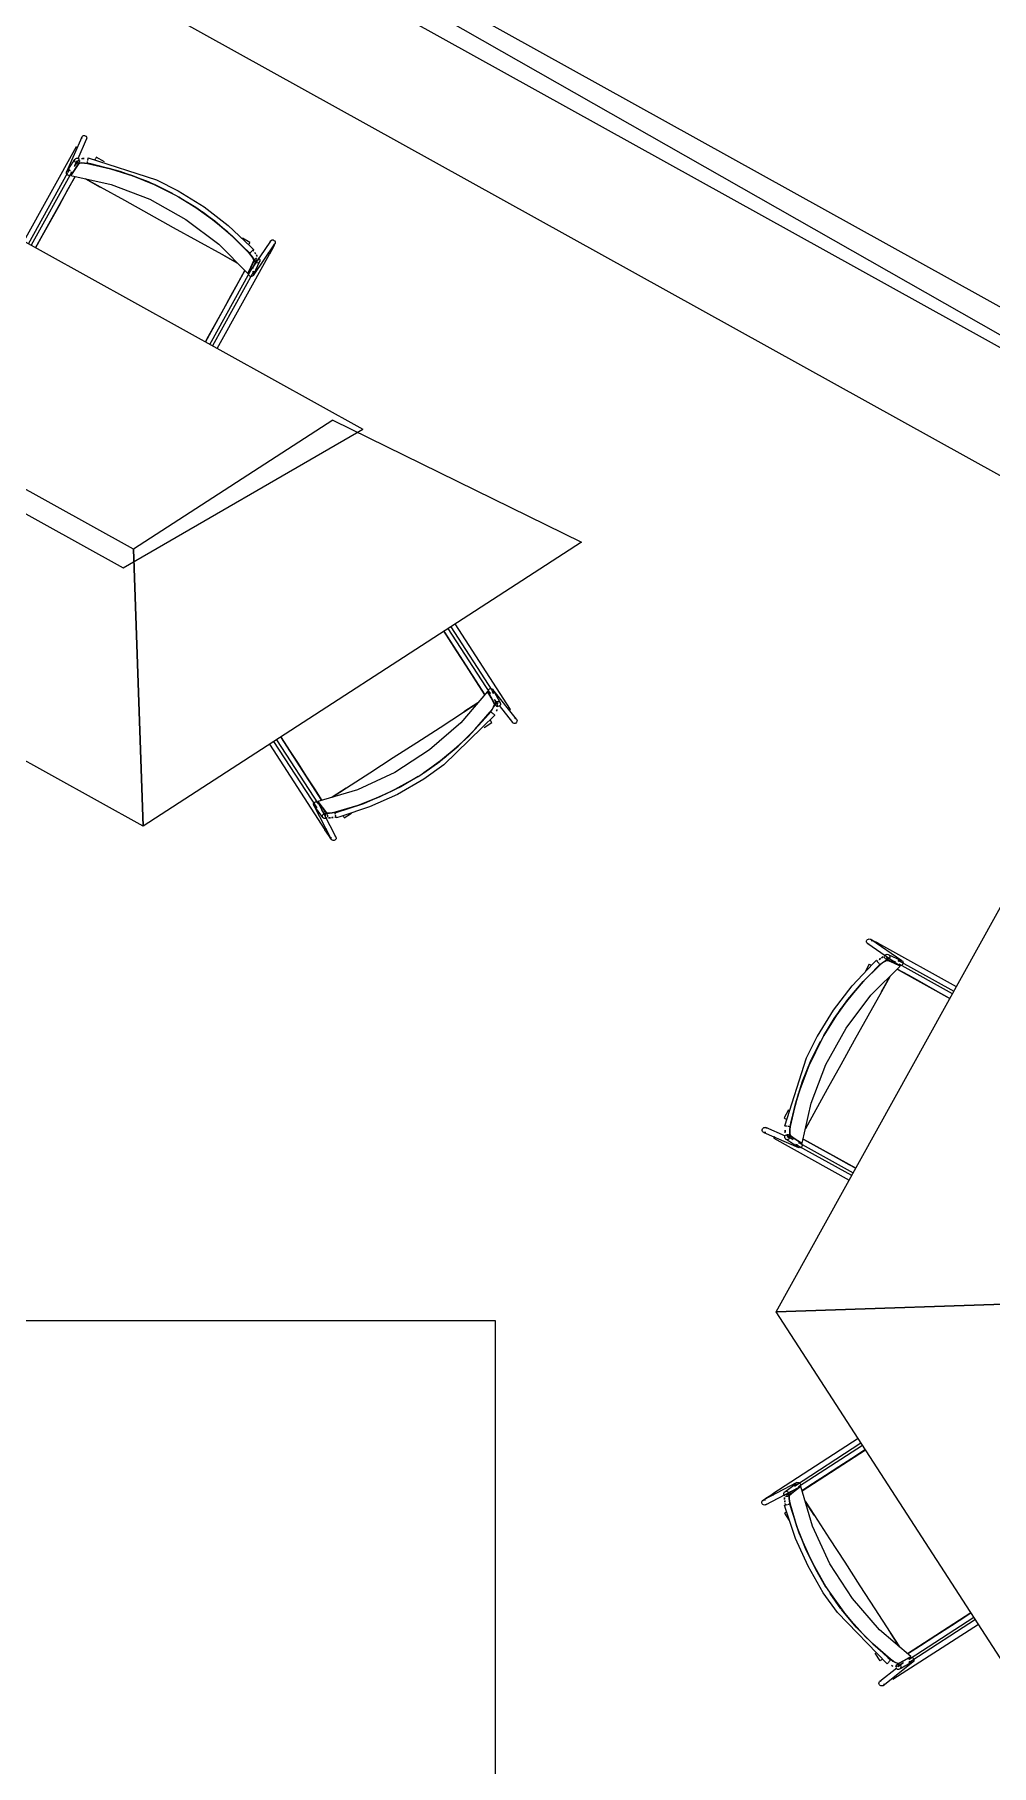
# Model space of a CAD drawing. Header units: metres. Extents: x 2.5 to 42.6, y 0.9 to 31.9.
# Drawn here: x 35.518 to 36.311, y 22.882 to 24.316 of the extents above; entities that cross this region are included whole.
import ezdxf

# ---------------------------------------------------------------- set-up
doc = ezdxf.new("R2010")
doc.units = ezdxf.units.M
for name, color, linetype in [('ARREDI', 9, 'Continuous'), ('PARETI_STRUTTURE', 7, 'Continuous'), ('WAYFINDING_RIQUADRI', 7, 'Continuous')]:
    doc.layers.add(name, color=color, linetype=linetype)

msp = doc.modelspace()

# ---------------------------------------------------------------- linework, layer by layer
at = {"layer": 'ARREDI'}
for points in [[(35.5571, 24.2293), (35.5569, 24.2301), (35.557, 24.2308), (35.5571, 24.231), (35.5571, 24.231), (35.5573, 24.2315), (35.5579, 24.232), (35.5586, 24.2323), (35.5593, 24.2323), (35.56, 24.2321), (35.5606, 24.2316), (35.5611, 24.231)], [(35.561, 24.231), (35.5612, 24.2303), (35.5611, 24.2295), (35.561, 24.2293), (35.561, 24.2293), (35.5608, 24.2289), (35.5603, 24.2284)], [(35.551, 24.2067), (35.5518, 24.2079), (35.5552, 24.2128)], [(35.5513, 24.2107), (35.5511, 24.2114), (35.5512, 24.2122), (35.5514, 24.2127), (35.5515, 24.2128), (35.552, 24.2133), (35.552, 24.2133), (35.5527, 24.2136), (35.5534, 24.2136), (35.5542, 24.2134), (35.5548, 24.2129)], [(35.5553, 24.2116), (35.5553, 24.2108), (35.555, 24.2103), (35.5549, 24.2102), (35.5544, 24.2097), (35.5544, 24.2097), (35.5537, 24.2094), (35.553, 24.2094), (35.5523, 24.2096), (35.5517, 24.2101), (35.5513, 24.2107)], [(35.5523, 24.2228), (35.5523, 24.2228)], [(35.5531, 24.2224), (35.5526, 24.2226), (35.5524, 24.2227)], [(35.5537, 24.222), (35.5531, 24.2224)], [(35.5568, 24.2132), (35.5576, 24.2133), (35.5589, 24.2132)], [(35.5589, 24.2133), (35.5576, 24.2133)], [(35.5621, 24.2115), (35.5622, 24.2122), (35.5623, 24.2129), (35.5624, 24.2134), (35.5624, 24.2136), (35.5624, 24.2137), (35.5624, 24.2137), (35.5624, 24.2134)], [(35.5691, 24.2142), (35.5689, 24.214), (35.5687, 24.2135), (35.5684, 24.213), (35.568, 24.2123)], [(35.4192, 23.9693), (35.4113, 24.1988), (35.7901, 23.9888)], [(35.5515, 24.1984), (35.5453, 24.1872), (35.5379, 24.1738), (35.5305, 24.1605), (35.5231, 24.1471), (35.5187, 24.1393)], [(35.5445, 24.2005), (35.5443, 24.2012), (35.5444, 24.202), (35.5445, 24.2022), (35.5445, 24.2022), (35.5447, 24.2026), (35.5453, 24.2031), (35.546, 24.2034), (35.5467, 24.2035), (35.5474, 24.2032)], [(35.5482, 24.2), (35.5477, 24.1995), (35.547, 24.1992), (35.5462, 24.1992), (35.5455, 24.1994), (35.5449, 24.1999), (35.5445, 24.2005)], [(35.5546, 24.209), (35.5513, 24.2041), (35.548, 24.1992), (35.5814, 24.1916), (35.6135, 24.1794), (35.6434, 24.1628), (35.6707, 24.1421), (35.6948, 24.1178), (35.6972, 24.1232), (35.6996, 24.1286), (35.6995, 24.1295), (35.6988, 24.131), (35.6974, 24.1328), (35.6959, 24.1347)], [(35.548, 24.1992), (35.5484, 24.2021), (35.548, 24.1992)], [(35.5618, 24.209), (35.5594, 24.2094), (35.5571, 24.2095), (35.5554, 24.2093), (35.5546, 24.209)], [(35.5546, 24.209), (35.5554, 24.2093), (35.557, 24.2095), (35.5593, 24.2094), (35.5618, 24.209)], [(35.5617, 24.2094), (35.5617, 24.2096), (35.5618, 24.2101), (35.5619, 24.2107)], [(35.5618, 24.209), (35.5808, 24.2047), (35.5994, 24.1989), (35.6172, 24.1917)], [(35.6173, 24.1917), (35.5995, 24.1989), (35.5809, 24.2047), (35.562, 24.209)], [(35.5601, 24.1964), (35.5723, 24.1896)], [(35.6861, 24.1266), (35.6735, 24.1336), (35.6534, 24.1447), (35.6332, 24.1559), (35.613, 24.1671), (35.5928, 24.1783), (35.5727, 24.1895), (35.5602, 24.1964)], [(35.6324, 24.1841), (35.6178, 24.1914)], [(35.6178, 24.1914), (35.6324, 24.1841)], [(35.6373, 24.1814), (35.6516, 24.1727), (35.6674, 24.1612), (35.6822, 24.1486), (35.6959, 24.1347)], [(35.6958, 24.1348), (35.6821, 24.1486), (35.6673, 24.1613), (35.6515, 24.1727), (35.6373, 24.1813)], [(35.6954, 24.1417), (35.6957, 24.1424), (35.6961, 24.1429), (35.6963, 24.1434), (35.6964, 24.1436)], [(35.7131, 24.1436), (35.7133, 24.1444), (35.7135, 24.1448), (35.7135, 24.1448), (35.7136, 24.145), (35.7142, 24.1455), (35.7149, 24.1457)], [(35.7149, 24.1457), (35.7157, 24.1457), (35.7164, 24.1454), (35.717, 24.1449), (35.7173, 24.1443), (35.7174, 24.1435), (35.7173, 24.1428), (35.7171, 24.1424), (35.7171, 24.1424), (35.7169, 24.1422), (35.7163, 24.1417), (35.7156, 24.1415)], [(35.6739, 24.1334), (35.6861, 24.1266)], [(35.6959, 24.1347), (35.6975, 24.1328), (35.6988, 24.1309), (35.6996, 24.1294), (35.6997, 24.1286)], [(35.6973, 24.1357), (35.6968, 24.1353), (35.6965, 24.135), (35.6963, 24.1348)], [(35.6995, 24.1377), (35.6993, 24.1375), (35.6989, 24.1372), (35.6984, 24.1367), (35.6978, 24.1362), (35.6973, 24.1357)], [(35.6989, 24.1372), (35.6996, 24.1363)], [(35.6995, 24.1377), (35.6995, 24.1377)], [(35.702, 24.1296), (35.7002, 24.1257), (35.6995, 24.1242)], [(35.7004, 24.1353), (35.7012, 24.1342)], [(35.7029, 24.1266), (35.7022, 24.1267), (35.7014, 24.1269), (35.7009, 24.1274), (35.7005, 24.128), (35.7004, 24.1288), (35.7004, 24.1288), (35.7005, 24.1295), (35.7006, 24.1296), (35.7009, 24.1301), (35.7015, 24.1306), (35.7022, 24.1308)], [(35.7012, 24.1342), (35.7005, 24.1352)], [(35.7017, 24.1334), (35.7025, 24.1319)], [(35.7025, 24.1319), (35.7018, 24.1334)], [(35.7029, 24.1308), (35.7037, 24.1305), (35.7042, 24.13), (35.7046, 24.1294), (35.7047, 24.1287), (35.7047, 24.1286), (35.7046, 24.128), (35.7045, 24.1278), (35.7042, 24.1273), (35.7036, 24.1269), (35.7029, 24.1266)], [(35.7118, 24.1344), (35.7112, 24.1347)], [(35.7126, 24.134), (35.7126, 24.1339), (35.7125, 24.134), (35.7123, 24.1341), (35.7118, 24.1344)], [(35.6596, 24.0612), (35.6622, 24.0659), (35.6685, 24.0773), (35.6748, 24.0886), (35.681, 24.0999), (35.6873, 24.1112), (35.6923, 24.1203)], [(35.6966, 24.1193), (35.6948, 24.1178)], [(35.6978, 24.1155), (35.6971, 24.1155), (35.6964, 24.1158), (35.6958, 24.1163), (35.6954, 24.1169), (35.6953, 24.1177), (35.6955, 24.1184)], [(35.6986, 24.1195), (35.6992, 24.119), (35.6995, 24.1183), (35.6996, 24.1176), (35.6995, 24.1168), (35.6993, 24.1164), (35.6993, 24.1164), (35.6991, 24.1162), (35.6985, 24.1157), (35.6978, 24.1155)], [(35.6989, 24.1227), (35.6985, 24.1218)], [(35.7652, 23.9964), (35.6, 23.8894)], [(35.7652, 23.9964), (35.9714, 23.8954), (35.6079, 23.6599)], [(35.6079, 23.6599), (35.6, 23.8894), (35.4278, 23.9848)], [(35.5914, 23.8739), (35.7901, 23.9888)], [(35.4192, 23.9693), (35.5914, 23.8739)], [(35.6, 23.8894), (35.6079, 23.6599), (35.229, 23.8699)], [(35.8912, 23.7689), (35.8843, 23.7796), (35.876, 23.7924), (35.8677, 23.8053), (35.8594, 23.8181), (35.8572, 23.8214)], [(35.8991, 23.7611), (35.8963, 23.7663), (35.8935, 23.7715), (35.8712, 23.7456), (35.8454, 23.7231), (35.8166, 23.7045), (35.7855, 23.6901), (35.7527, 23.6803), (35.7563, 23.6756), (35.7599, 23.671), (35.7608, 23.6707), (35.7625, 23.6706), (35.7647, 23.6709), (35.7671, 23.6714)], [(35.8936, 23.7715), (35.896, 23.7698), (35.8936, 23.7715)], [(35.894, 23.7717), (35.8941, 23.7724), (35.8944, 23.7731), (35.895, 23.7737), (35.8956, 23.774), (35.8964, 23.774)], [(35.8964, 23.774), (35.8971, 23.7738), (35.8977, 23.7734), (35.8979, 23.7732), (35.8979, 23.7732), (35.8982, 23.7728), (35.8983, 23.7721), (35.8983, 23.7714), (35.898, 23.7707), (35.8974, 23.7701)], [(35.7646, 23.6839), (35.7766, 23.6917), (35.7959, 23.7042), (35.8153, 23.7167), (35.8347, 23.7293), (35.8541, 23.7418), (35.8734, 23.7543), (35.8854, 23.7621)], [(35.8958, 23.7547), (35.883, 23.74), (35.8691, 23.7263), (35.8544, 23.714)], [(35.8544, 23.714), (35.8691, 23.7263), (35.883, 23.7399), (35.8957, 23.7546)], [(35.8854, 23.7621), (35.8737, 23.7546)], [(35.8958, 23.7547), (35.8972, 23.7567), (35.8984, 23.7587), (35.8991, 23.7602), (35.8991, 23.7611)], [(35.8991, 23.7611), (35.8991, 23.7603), (35.8984, 23.7587), (35.8973, 23.7568), (35.8958, 23.7547)], [(35.8962, 23.7546), (35.8964, 23.7545), (35.8967, 23.7542), (35.8972, 23.7538)], [(35.8972, 23.7538), (35.8978, 23.7534), (35.8984, 23.7529), (35.8989, 23.7525), (35.8993, 23.7522), (35.8996, 23.752), (35.8996, 23.752), (35.8996, 23.752), (35.8994, 23.7522)], [(35.8988, 23.7653), (35.8995, 23.7641), (35.9022, 23.7588)], [(35.9018, 23.7591), (35.9011, 23.7592), (35.9005, 23.7597), (35.9001, 23.7601), (35.9, 23.7603), (35.8999, 23.761), (35.8999, 23.7617), (35.9003, 23.7624), (35.9008, 23.7629), (35.9015, 23.7632), (35.9022, 23.7633)], [(35.9009, 23.7553), (35.9016, 23.7565)], [(35.9015, 23.7564), (35.9009, 23.7553)], [(35.9022, 23.7633), (35.9029, 23.7631), (35.9036, 23.7627), (35.9039, 23.7622), (35.904, 23.7621), (35.9042, 23.7614), (35.9042, 23.7614), (35.9041, 23.7606), (35.9038, 23.76), (35.9032, 23.7594)], [(35.9111, 23.7558), (35.9117, 23.7562)], [(35.9117, 23.7562), (35.9121, 23.7565), (35.9123, 23.7566), (35.9124, 23.7566), (35.9124, 23.7566)], [(35.8969, 23.7459), (35.8968, 23.7461), (35.8965, 23.7465), (35.8962, 23.7471), (35.8958, 23.7477)], [(35.9155, 23.7451), (35.9148, 23.7452), (35.9142, 23.7457), (35.914, 23.7459), (35.914, 23.7459), (35.9138, 23.7463), (35.9136, 23.747)], [(35.9159, 23.7494), (35.9167, 23.7492), (35.9173, 23.7487), (35.9174, 23.7486), (35.9174, 23.7485), (35.9177, 23.7481), (35.9179, 23.7474), (35.9178, 23.7467), (35.9175, 23.746), (35.917, 23.7454), (35.9163, 23.7451), (35.9155, 23.7451)], [(35.7223, 23.7335), (35.7293, 23.7226), (35.7364, 23.7118), (35.7434, 23.7009), (35.7504, 23.6901), (35.7561, 23.6813)], [(35.8539, 23.7136), (35.8405, 23.7042)], [(35.8406, 23.7042), (35.8539, 23.7136)], [(35.8358, 23.7011), (35.8215, 23.6926), (35.8039, 23.6841), (35.7858, 23.677), (35.7671, 23.6714), (35.7672, 23.6709)], [(35.7673, 23.6714), (35.7859, 23.677), (35.804, 23.6841), (35.8215, 23.6927), (35.8358, 23.7011)], [(35.7763, 23.6915), (35.7646, 23.6839)], [(35.7517, 23.6759), (35.7509, 23.6759), (35.7502, 23.6762), (35.7496, 23.6766), (35.7494, 23.677), (35.7493, 23.6773), (35.7491, 23.678), (35.7492, 23.6787)], [(35.7492, 23.6787), (35.7496, 23.6794), (35.7502, 23.6799), (35.7509, 23.6802), (35.7516, 23.6802), (35.7523, 23.6799), (35.7529, 23.6795)], [(35.7532, 23.6781), (35.7527, 23.6803)], [(35.7597, 23.6685), (35.7571, 23.6719), (35.7561, 23.6732)], [(35.7603, 23.667), (35.7598, 23.6665), (35.7591, 23.6662), (35.7583, 23.6662), (35.7576, 23.6664), (35.7576, 23.6665), (35.7571, 23.6669), (35.757, 23.667), (35.7567, 23.6675), (35.7566, 23.6683), (35.7567, 23.669)], [(35.7567, 23.669), (35.7571, 23.6697), (35.7576, 23.6702), (35.7583, 23.6704), (35.7591, 23.6704), (35.7598, 23.6702), (35.7598, 23.6702), (35.7603, 23.6698), (35.7604, 23.6696), (35.7607, 23.6691), (35.7608, 23.6684), (35.7607, 23.6677)], [(35.7671, 23.6714), (35.7646, 23.6709), (35.7624, 23.6706), (35.7607, 23.6706), (35.7599, 23.671)], [(35.7615, 23.6669), (35.7632, 23.6668)], [(35.7632, 23.6669), (35.7616, 23.6669)], [(35.7642, 23.667), (35.7654, 23.6671)], [(35.7655, 23.6671), (35.7644, 23.667)], [(35.7679, 23.6676), (35.7668, 23.6674)], [(35.7668, 23.6674), (35.7679, 23.6676)], [(35.7671, 23.6709), (35.767, 23.671)], [(35.7672, 23.6709), (35.7671, 23.6714)], [(35.7673, 23.6697), (35.7672, 23.6703), (35.7671, 23.6708)], [(35.7679, 23.6676), (35.7677, 23.6683), (35.7675, 23.669)], [(35.768, 23.6668), (35.768, 23.6668), (35.768, 23.6669), (35.768, 23.6671)], [(35.7735, 23.6685), (35.7739, 23.6679), (35.7743, 23.6674), (35.7746, 23.667), (35.7747, 23.6667)], [(35.7586, 23.6571), (35.7589, 23.6572), (35.7593, 23.6575)], [(35.7586, 23.657), (35.7586, 23.657)], [(35.7593, 23.6575), (35.7599, 23.6579)], [(35.7669, 23.652), (35.7675, 23.6515), (35.7677, 23.6511), (35.7677, 23.6511), (35.7678, 23.6509), (35.768, 23.6501), (35.7679, 23.6494)], [(35.7679, 23.6494), (35.7675, 23.6488), (35.7669, 23.6483), (35.7662, 23.648), (35.7655, 23.648), (35.7648, 23.6482), (35.7642, 23.6487), (35.7639, 23.6491), (35.7639, 23.6491), (35.7638, 23.6493), (35.7637, 23.6501), (35.7638, 23.6508)], [(36.3622, 23.2653), (36.1327, 23.2574), (36.3427, 23.6362)], [(36.2077, 23.564), (36.2077, 23.5648), (36.208, 23.5655), (36.2085, 23.566), (36.2092, 23.5664), (36.2099, 23.5665), (36.2106, 23.5664), (36.2111, 23.5661), (36.2111, 23.5661), (36.2113, 23.566), (36.2117, 23.5654), (36.212, 23.5647)], [(36.2098, 23.5622), (36.2091, 23.5623), (36.2086, 23.5626), (36.2086, 23.5626), (36.2084, 23.5627), (36.208, 23.5633), (36.2077, 23.564)], [(36.2191, 23.5609), (36.2188, 23.5603)], [(36.2195, 23.5616), (36.2195, 23.5617), (36.2195, 23.5616), (36.2193, 23.5614), (36.2191, 23.5609)], [(36.22, 23.5508), (36.2215, 23.5516)], [(36.2215, 23.5516), (36.2201, 23.5508)], [(36.2226, 23.552), (36.2229, 23.5527), (36.2234, 23.5533), (36.224, 23.5537), (36.2248, 23.5538), (36.2248, 23.5538), (36.2255, 23.5536), (36.2256, 23.5536), (36.2261, 23.5533), (36.2266, 23.5527), (36.2268, 23.552)], [(36.2268, 23.552), (36.2268, 23.5512), (36.2265, 23.5505), (36.226, 23.55), (36.2254, 23.5496), (36.2247, 23.5495), (36.2247, 23.5495), (36.224, 23.5496), (36.2238, 23.5497), (36.2233, 23.55), (36.2229, 23.5506), (36.2226, 23.5513)], [(36.1445, 23.4037), (36.1494, 23.4004), (36.1543, 23.3971), (36.1618, 23.4305), (36.174, 23.4625), (36.1906, 23.4925), (36.2113, 23.5198), (36.2356, 23.5439), (36.2303, 23.5463), (36.2249, 23.5487), (36.224, 23.5486), (36.2225, 23.5478), (36.2206, 23.5465), (36.2187, 23.5449)], [(36.1721, 23.4864), (36.1808, 23.5006), (36.1922, 23.5164), (36.2049, 23.5312), (36.2187, 23.545)], [(36.2186, 23.5448), (36.2048, 23.5312), (36.1922, 23.5164), (36.1807, 23.5006), (36.1721, 23.4864)], [(36.2117, 23.5445), (36.2111, 23.5448), (36.2105, 23.5451), (36.2101, 23.5454), (36.2098, 23.5455)], [(36.2158, 23.5486), (36.2157, 23.5486)], [(36.2158, 23.5485), (36.216, 23.5483), (36.2163, 23.548), (36.2167, 23.5475), (36.2172, 23.5469), (36.2177, 23.5464)], [(36.2163, 23.5479), (36.2171, 23.5487)], [(36.2177, 23.5464), (36.2182, 23.5459), (36.2185, 23.5455), (36.2186, 23.5454)], [(36.2181, 23.5495), (36.2193, 23.5503)], [(36.2192, 23.5503), (36.2182, 23.5496)], [(36.2187, 23.5449), (36.2207, 23.5466), (36.2225, 23.5479), (36.224, 23.5486), (36.2249, 23.5487)], [(36.2238, 23.551), (36.2278, 23.5493), (36.2293, 23.5486)], [(36.2307, 23.548), (36.2316, 23.5476)], [(36.2762, 23.5175), (36.2649, 23.5238), (36.2536, 23.5301), (36.2423, 23.5364), (36.2331, 23.5414)], [(36.234, 23.5477), (36.2345, 23.5482), (36.2351, 23.5486), (36.2359, 23.5487), (36.2366, 23.5486), (36.237, 23.5483), (36.2371, 23.5483), (36.2373, 23.5482), (36.2377, 23.5476), (36.2379, 23.5469)], [(36.2342, 23.5456), (36.2356, 23.5439)], [(36.2379, 23.5469), (36.2379, 23.5461), (36.2377, 23.5455), (36.2372, 23.5449), (36.2365, 23.5445), (36.2358, 23.5444), (36.235, 23.5445)], [(36.2268, 23.5351), (36.2199, 23.5226), (36.2087, 23.5025), (36.1975, 23.4823), (36.1863, 23.4621), (36.1751, 23.4419), (36.164, 23.4218), (36.157, 23.4092)], [(36.2201, 23.5229), (36.2268, 23.5352)], [(36.1694, 23.4815), (36.162, 23.4669)], [(36.162, 23.4669), (36.1694, 23.4815)], [(36.1618, 23.4663), (36.1546, 23.4486), (36.1488, 23.43), (36.1444, 23.411)], [(36.1444, 23.4109), (36.1487, 23.4299), (36.1545, 23.4485), (36.1618, 23.4663)], [(36.1328, 23.2574), (36.3622, 23.2653), (36.4576, 23.4375)], [(36.1241, 23.4062), (36.1234, 23.406), (36.1226, 23.4061), (36.1224, 23.4062), (36.1224, 23.4062), (36.122, 23.4064), (36.1215, 23.4069), (36.1212, 23.4076), (36.1211, 23.4084), (36.1214, 23.4091), (36.1218, 23.4097), (36.1224, 23.4101)], [(36.1224, 23.4101), (36.1232, 23.4103), (36.1239, 23.4102), (36.1241, 23.4101), (36.1241, 23.4101), (36.1246, 23.4099), (36.1251, 23.4093)], [(36.1392, 23.4181), (36.1395, 23.418), (36.1399, 23.4178), (36.1405, 23.4175), (36.1411, 23.4171)], [(36.142, 23.4111), (36.1412, 23.4113), (36.1406, 23.4114), (36.1401, 23.4114), (36.1398, 23.4115), (36.1398, 23.4115), (36.1398, 23.4115), (36.14, 23.4115)], [(36.1402, 23.4058), (36.1401, 23.4067), (36.1402, 23.408)], [(36.1402, 23.408), (36.1401, 23.4066)], [(36.144, 23.4108), (36.1438, 23.4108), (36.1433, 23.4109), (36.1427, 23.411)], [(36.1444, 23.4109), (36.1441, 23.4085), (36.144, 23.4062), (36.1441, 23.4045), (36.1445, 23.4037)], [(36.1445, 23.4037), (36.1441, 23.4045), (36.144, 23.4061), (36.1441, 23.4084), (36.1444, 23.4109)], [(36.157, 23.4092), (36.1638, 23.4214)], [(36.1311, 23.4021), (36.1308, 23.4017), (36.1307, 23.4014)], [(36.1307, 23.4014), (36.1307, 23.4014)], [(36.1314, 23.4027), (36.1311, 23.4021)], [(36.1427, 23.4003), (36.142, 23.4001), (36.1413, 23.4002), (36.1408, 23.4005), (36.1406, 23.4006), (36.1402, 23.401), (36.1401, 23.4011), (36.1399, 23.4018), (36.1398, 23.4025), (36.14, 23.4032), (36.1405, 23.4038)], [(36.1467, 23.4001), (36.1456, 23.4009), (36.1406, 23.4042)], [(36.1419, 23.4044), (36.1426, 23.4043), (36.1431, 23.4041), (36.1432, 23.404), (36.1437, 23.4035), (36.1437, 23.4035), (36.144, 23.4028), (36.1441, 23.4021), (36.1438, 23.4013), (36.1434, 23.4007), (36.1427, 23.4003)], [(36.153, 23.3936), (36.1522, 23.3934), (36.1515, 23.3935), (36.1513, 23.3936), (36.1513, 23.3936), (36.1508, 23.3938), (36.1503, 23.3944), (36.15, 23.3951), (36.15, 23.3958), (36.1502, 23.3965)], [(36.1543, 23.3971), (36.1513, 23.3975), (36.1543, 23.3971)], [(36.1534, 23.3973), (36.1539, 23.3967), (36.1542, 23.396), (36.1543, 23.3953), (36.154, 23.3946), (36.1536, 23.394), (36.153, 23.3936)], [(36.1557, 23.4002), (36.1662, 23.3944), (36.1796, 23.387), (36.193, 23.3795), (36.1987, 23.3764)], [(36.4692, 23.1), (36.3682, 22.8939), (36.1327, 23.2574)], [(36.2063, 23.143), (36.1954, 23.1359), (36.1846, 23.1289), (36.1737, 23.1219), (36.1629, 23.1148), (36.1541, 23.1092)], [(36.1398, 23.1049), (36.1393, 23.1055), (36.1391, 23.1062), (36.139, 23.1069), (36.1393, 23.1076), (36.1393, 23.1077), (36.1397, 23.1082), (36.1398, 23.1083), (36.1404, 23.1086), (36.1411, 23.1087), (36.1418, 23.1086)], [(36.1418, 23.1086), (36.1425, 23.1082), (36.143, 23.1076), (36.1433, 23.1069), (36.1433, 23.1062), (36.143, 23.1055), (36.143, 23.1055), (36.1426, 23.1049), (36.1425, 23.1048), (36.142, 23.1045), (36.1412, 23.1044), (36.1405, 23.1045)], [(36.1413, 23.1055), (36.1447, 23.1082), (36.146, 23.1092)], [(36.2339, 22.9661), (36.2391, 22.9689), (36.2444, 22.9717), (36.2184, 22.994), (36.1959, 23.0199), (36.1773, 23.0486), (36.1629, 23.0798), (36.1531, 23.1126), (36.1485, 23.109), (36.1438, 23.1053), (36.1435, 23.1045), (36.1435, 23.1028), (36.1437, 23.1005), (36.1442, 23.0981)], [(36.1488, 23.1136), (36.1487, 23.1143), (36.149, 23.115), (36.1494, 23.1156), (36.1499, 23.1159), (36.1501, 23.116), (36.1508, 23.1161), (36.1516, 23.116)], [(36.1509, 23.1121), (36.1531, 23.1126)], [(36.1516, 23.116), (36.1522, 23.1156), (36.1527, 23.1151), (36.153, 23.1144), (36.153, 23.1136), (36.1527, 23.1129), (36.1523, 23.1123)], [(36.1222, 23.0974), (36.1216, 23.0978), (36.1211, 23.0983), (36.1208, 23.099), (36.1208, 23.0998), (36.1211, 23.1005), (36.1215, 23.1011), (36.1219, 23.1014), (36.1219, 23.1014), (36.1222, 23.1014), (36.1229, 23.1016), (36.1236, 23.1015)], [(36.1248, 23.0984), (36.1243, 23.0978), (36.1239, 23.0975), (36.1239, 23.0975), (36.1237, 23.0974), (36.123, 23.0973), (36.1222, 23.0974)], [(36.1299, 23.1067), (36.1298, 23.1067)], [(36.1299, 23.1066), (36.13, 23.1064), (36.1303, 23.1059)], [(36.1303, 23.106), (36.1307, 23.1054)], [(36.1397, 23.0972), (36.1396, 23.0972), (36.1397, 23.0972), (36.1399, 23.0973)], [(36.1397, 23.102), (36.1397, 23.1037)], [(36.1397, 23.1037), (36.1397, 23.1021)], [(36.1398, 23.1011), (36.1399, 23.0998)], [(36.1399, 23.0997), (36.1398, 23.1009)], [(36.1404, 23.0974), (36.1402, 23.0985)], [(36.1402, 23.0984), (36.1404, 23.0974)], [(36.1404, 23.0974), (36.1411, 23.0975), (36.1418, 23.0977)], [(36.1425, 23.0979), (36.1431, 23.0981), (36.1436, 23.0982), (36.1438, 23.0982)], [(36.1442, 23.0981), (36.1437, 23.1006), (36.1434, 23.1029), (36.1435, 23.1045), (36.1438, 23.1053)], [(36.174, 23.0294), (36.1655, 23.0438), (36.1569, 23.0613), (36.1498, 23.0795), (36.1442, 23.0981)], [(36.1443, 23.098), (36.1499, 23.0794), (36.1569, 23.0613), (36.1655, 23.0438), (36.174, 23.0294)], [(36.1643, 23.089), (36.1567, 23.1006)], [(36.1567, 23.1006), (36.1645, 23.0886), (36.177, 23.0693), (36.1895, 23.0499), (36.2021, 23.0305), (36.2146, 23.0112), (36.2272, 22.9918), (36.235, 22.9798)], [(36.1414, 23.0917), (36.1407, 23.0913), (36.1402, 23.091), (36.1398, 23.0907), (36.1396, 23.0906)], [(36.1774, 23.0241), (36.1864, 23.0114)], [(36.1864, 23.0114), (36.1774, 23.0241)], [(36.1868, 23.0109), (36.1991, 22.9962), (36.2127, 22.9823), (36.2274, 22.9696)], [(36.2275, 22.9695), (36.2128, 22.9822), (36.1991, 22.9961), (36.1868, 23.0109)], [(36.2417, 22.974), (36.2524, 22.981), (36.2652, 22.9893), (36.2781, 22.9976), (36.2909, 23.0059), (36.2942, 23.0081)], [(36.235, 22.9798), (36.2274, 22.9915)], [(36.2187, 22.9683), (36.2189, 22.9685), (36.2193, 22.9687), (36.2199, 22.9691), (36.2205, 22.9695)], [(36.2266, 22.968), (36.2262, 22.9674), (36.2257, 22.9668), (36.2253, 22.9663), (36.225, 22.9659), (36.2248, 22.9657), (36.2248, 22.9657), (36.2248, 22.9657), (36.225, 22.9659)], [(36.2275, 22.9691), (36.2273, 22.9689), (36.227, 22.9685), (36.2266, 22.968)], [(36.2275, 22.9695), (36.2295, 22.968), (36.2315, 22.9669), (36.233, 22.9662), (36.2339, 22.9661)], [(36.2339, 22.9661), (36.2331, 22.9662), (36.2316, 22.9668), (36.2296, 22.968), (36.2275, 22.9695)], [(36.2292, 22.9637), (36.2282, 22.9644)], [(36.2282, 22.9644), (36.2293, 22.9637)], [(36.2382, 22.9665), (36.2369, 22.9658), (36.2316, 22.963)], [(36.2319, 22.9634), (36.2321, 22.9642), (36.2325, 22.9648), (36.2329, 22.9651), (36.2331, 22.9652), (36.2338, 22.9654), (36.2345, 22.9653), (36.2352, 22.965), (36.2357, 22.9645), (36.236, 22.9638), (36.2361, 22.963)], [(36.2444, 22.9717), (36.2426, 22.9693), (36.2444, 22.9717)], [(36.2469, 22.9689), (36.2467, 22.9681), (36.2462, 22.9675), (36.2461, 22.9674), (36.2461, 22.9674), (36.2456, 22.9671), (36.2449, 22.9669), (36.2442, 22.967), (36.2435, 22.9673), (36.243, 22.9678)], [(36.2445, 22.9712), (36.2453, 22.9711), (36.2459, 22.9708), (36.2465, 22.9703), (36.2468, 22.9696), (36.2469, 22.9689)], [(36.2179, 22.9497), (36.2181, 22.9504), (36.2185, 22.951), (36.2187, 22.9512), (36.2187, 22.9512), (36.2191, 22.9515), (36.2198, 22.9517)], [(36.2222, 22.9493), (36.222, 22.9486), (36.2216, 22.948), (36.2214, 22.9478), (36.2214, 22.9478), (36.221, 22.9476), (36.2202, 22.9474), (36.2195, 22.9474), (36.2188, 22.9478), (36.2183, 22.9483), (36.218, 22.949), (36.2179, 22.9497)], [(36.2286, 22.9542), (36.229, 22.9536)], [(36.229, 22.9536), (36.2293, 22.9532), (36.2294, 22.9529), (36.2295, 22.9529), (36.2295, 22.9529)], [(36.2361, 22.963), (36.2359, 22.9623), (36.2355, 22.9617), (36.235, 22.9613), (36.2349, 22.9613), (36.2342, 22.9611), (36.2342, 22.9611), (36.2334, 22.9611), (36.2328, 22.9615), (36.2323, 22.962)]]:
    msp.add_lwpolyline(points, dxfattribs=at)
at = {"layer": 'PARETI_STRUTTURE'}
for points in [[(37.0673, 23.6751), (34.7247, 24.9735), (37.053, 23.6493)], [(37.053, 23.6493), (34.7363, 24.9334), (34.7057, 24.8782)], [(34.7465, 24.8219), (37.0082, 23.5683)], [(35.5571, 24.231), (35.5445, 24.2022)], [(35.554, 24.2131), (35.5611, 24.2293)], [(35.5523, 24.2228), (35.509, 24.1446)], [(35.5445, 24.2022), (35.545, 24.2028), (35.5451, 24.2029), (35.5452, 24.203), (35.5453, 24.2031), (35.5453, 24.2032), (35.5454, 24.2034), (35.5455, 24.2035), (35.5455, 24.2036), (35.5456, 24.2037), (35.5457, 24.2038), (35.5458, 24.2039), (35.5458, 24.204), (35.5459, 24.2041), (35.546, 24.2042), (35.546, 24.2043), (35.5461, 24.2045), (35.5462, 24.2046), (35.5463, 24.2047), (35.5463, 24.2048), (35.5464, 24.2049), (35.5465, 24.205), (35.5465, 24.2051), (35.5466, 24.2052), (35.5467, 24.2053), (35.5468, 24.2055), (35.5468, 24.2056), (35.5469, 24.2057), (35.547, 24.2058), (35.547, 24.2059), (35.5471, 24.206), (35.5472, 24.2061), (35.5472, 24.2062), (35.5473, 24.2063), (35.5474, 24.2064), (35.5475, 24.2066), (35.5475, 24.2067), (35.5476, 24.2068), (35.5477, 24.2069), (35.5477, 24.207), (35.5478, 24.2071), (35.5479, 24.2072), (35.5479, 24.2073), (35.548, 24.2074), (35.5481, 24.2076), (35.5482, 24.2077), (35.5482, 24.2078), (35.5483, 24.2079), (35.5484, 24.208), (35.5484, 24.2081), (35.5485, 24.2082), (35.5486, 24.2083), (35.5487, 24.2084), (35.5487, 24.2085), (35.5488, 24.2086), (35.5489, 24.2088), (35.5489, 24.2089), (35.549, 24.209), (35.5491, 24.2091), (35.5492, 24.2092), (35.5492, 24.2093), (35.5493, 24.2094), (35.5494, 24.2095), (35.5494, 24.2096), (35.5495, 24.2098), (35.5496, 24.2099), (35.5497, 24.21), (35.5497, 24.2101), (35.5498, 24.2102), (35.5499, 24.2103), (35.5499, 24.2104), (35.55, 24.2105), (35.5501, 24.2106), (35.5501, 24.2107), (35.5502, 24.2109), (35.5503, 24.211), (35.5504, 24.2111), (35.5504, 24.2112), (35.5505, 24.2113), (35.5506, 24.2114), (35.5506, 24.2115), (35.5507, 24.2116), (35.5508, 24.2117), (35.5508, 24.2119), (35.5509, 24.212), (35.551, 24.2121), (35.5511, 24.2122), (35.5511, 24.2123), (35.5512, 24.2124), (35.5513, 24.2125), (35.5513, 24.2126), (35.5514, 24.2127)], [(35.5514, 24.2073), (35.5533, 24.2116)], [(35.5624, 24.2137), (35.6189, 24.1956), (35.637, 24.1865)], [(35.5758, 24.2105), (35.5691, 24.2142)], [(35.5128, 24.1425), (35.5456, 24.2017)], [(35.5484, 24.2016), (35.515, 24.1413)], [(35.5187, 24.1392), (35.5515, 24.1984)], [(35.5457, 24.2019), (35.5471, 24.2044)], [(35.5485, 24.2005), (35.5489, 24.2014)], [(35.555, 24.2103), (35.5487, 24.2005)], [(35.5528, 24.2095), (35.5523, 24.2086)], [(35.6349, 24.1827), (35.6124, 24.1938), (35.5889, 24.2025), (35.5646, 24.2088), (35.5617, 24.2094)], [(35.6963, 24.1348), (35.6782, 24.1523), (35.6585, 24.1678), (35.6374, 24.1813), (35.6349, 24.1827)], [(35.637, 24.1865), (35.6584, 24.1732), (35.6785, 24.1578), (35.6969, 24.1404), (35.6995, 24.1377)], [(35.6964, 24.1436), (35.6902, 24.1471)], [(35.7135, 24.1448), (35.6957, 24.1188)], [(35.6993, 24.1164), (35.7171, 24.1424)], [(35.7172, 24.1426), (35.7166, 24.1414), (35.7159, 24.14), (35.7143, 24.1371), (35.7126, 24.1339)], [(35.6693, 24.0558), (35.7126, 24.1339)], [(35.6956, 24.119), (35.6956, 24.1192), (35.6957, 24.1193), (35.6958, 24.1194), (35.6958, 24.1195), (35.6959, 24.1196), (35.6959, 24.1198), (35.696, 24.1199), (35.696, 24.12), (35.6961, 24.1201), (35.6961, 24.1202), (35.6962, 24.1204), (35.6963, 24.1205), (35.6963, 24.1206), (35.6964, 24.1207), (35.6964, 24.1208), (35.6965, 24.1209), (35.6965, 24.1211), (35.6966, 24.1212), (35.6967, 24.1213), (35.6967, 24.1214), (35.6968, 24.1215), (35.6968, 24.1217), (35.6969, 24.1218), (35.6969, 24.1219), (35.697, 24.122), (35.697, 24.1221), (35.6971, 24.1223), (35.6972, 24.1224), (35.6972, 24.1225), (35.6973, 24.1226), (35.6973, 24.1227), (35.6974, 24.1228), (35.6974, 24.123), (35.6975, 24.1231), (35.6975, 24.1232), (35.6976, 24.1233), (35.6977, 24.1234), (35.6977, 24.1235), (35.6978, 24.1237), (35.6978, 24.1238), (35.6979, 24.1239), (35.6979, 24.124), (35.698, 24.1241), (35.6981, 24.1243), (35.6981, 24.1244), (35.6982, 24.1245), (35.6982, 24.1246), (35.6983, 24.1247), (35.6983, 24.1249), (35.6984, 24.125), (35.6984, 24.1251), (35.6985, 24.1252), (35.6986, 24.1253), (35.6986, 24.1254), (35.6987, 24.1256), (35.6987, 24.1257), (35.6988, 24.1258), (35.6988, 24.1259), (35.6989, 24.126), (35.6989, 24.1262), (35.699, 24.1263), (35.6991, 24.1264), (35.6991, 24.1265), (35.6992, 24.1266), (35.6992, 24.1268), (35.6993, 24.1269), (35.6993, 24.127), (35.6994, 24.1271), (35.6994, 24.1272), (35.6995, 24.1274), (35.6996, 24.1275), (35.6996, 24.1276), (35.6997, 24.1277), (35.6997, 24.1278), (35.6998, 24.1279), (35.6998, 24.1281), (35.6999, 24.1282), (35.7, 24.1283), (35.7, 24.1284), (35.7001, 24.1285), (35.7001, 24.1287), (35.7002, 24.1288), (35.7002, 24.1289), (35.7003, 24.129), (35.7003, 24.1291), (35.7004, 24.1292), (35.7005, 24.1294), (35.7005, 24.1295), (35.7006, 24.1296), (35.7006, 24.1296)], [(35.7045, 24.1278), (35.6995, 24.1172)], [(35.7002, 24.1257), (35.7011, 24.1273)], [(35.6923, 24.1203), (35.6595, 24.0612)], [(35.6633, 24.0591), (35.6964, 24.1189)], [(35.6998, 24.1198), (35.6655, 24.0579)], [(35.8629, 23.8251), (35.8969, 23.7725)], [(35.9124, 23.7566), (35.8665, 23.8275)], [(35.8572, 23.8214), (35.8912, 23.7688)], [(35.8956, 23.7701), (35.8608, 23.8238)], [(35.9001, 23.7601), (35.8944, 23.7703)], [(35.8945, 23.7706), (35.8952, 23.7697)], [(35.8971, 23.7723), (35.8987, 23.7699)], [(35.9174, 23.7486), (35.8979, 23.7732)], [(35.8979, 23.7732), (35.8982, 23.7725), (35.8982, 23.7723), (35.8983, 23.7722), (35.8984, 23.7721), (35.8984, 23.772), (35.8985, 23.7719), (35.8986, 23.7718), (35.8986, 23.7717), (35.8987, 23.7716), (35.8987, 23.7714), (35.8988, 23.7713), (35.8989, 23.7712), (35.8989, 23.7711), (35.899, 23.771), (35.8991, 23.7709), (35.8991, 23.7707), (35.8992, 23.7706), (35.8993, 23.7705), (35.8993, 23.7704), (35.8994, 23.7703), (35.8995, 23.7702), (35.8995, 23.7701), (35.8996, 23.7699), (35.8997, 23.7698), (35.8997, 23.7697), (35.8998, 23.7696), (35.8998, 23.7695), (35.8999, 23.7694), (35.9, 23.7693), (35.9, 23.7691), (35.9001, 23.769), (35.9002, 23.7689), (35.9002, 23.7688), (35.9003, 23.7687), (35.9003, 23.7686), (35.9004, 23.7685), (35.9005, 23.7683), (35.9005, 23.7682), (35.9006, 23.7681), (35.9007, 23.768), (35.9007, 23.7679), (35.9008, 23.7678), (35.9009, 23.7676), (35.9009, 23.7675), (35.901, 23.7674), (35.9011, 23.7673), (35.9011, 23.7672), (35.9012, 23.7671), (35.9012, 23.767), (35.9013, 23.7669), (35.9014, 23.7667), (35.9014, 23.7666), (35.9015, 23.7665), (35.9016, 23.7664), (35.9016, 23.7663), (35.9017, 23.7662), (35.9018, 23.7661), (35.9018, 23.7659), (35.9019, 23.7658), (35.902, 23.7657), (35.902, 23.7656), (35.9021, 23.7655), (35.9022, 23.7654), (35.9022, 23.7652), (35.9023, 23.7651), (35.9023, 23.765), (35.9024, 23.7649), (35.9025, 23.7648), (35.9025, 23.7647), (35.9026, 23.7646), (35.9027, 23.7645), (35.9027, 23.7643), (35.9028, 23.7642), (35.9028, 23.7641), (35.9029, 23.764), (35.903, 23.7639), (35.903, 23.7638), (35.9031, 23.7636), (35.9032, 23.7635), (35.9032, 23.7634), (35.9033, 23.7633), (35.9034, 23.7632), (35.9034, 23.7631), (35.9035, 23.763), (35.9036, 23.7628), (35.9036, 23.7627), (35.9037, 23.7626), (35.9037, 23.7625), (35.9038, 23.7624), (35.9039, 23.7623), (35.9039, 23.7622)], [(35.8382, 23.7026), (35.8585, 23.7173), (35.8773, 23.7339), (35.8943, 23.7524), (35.8962, 23.7547)], [(35.8991, 23.7647), (35.902, 23.7611)], [(35.9005, 23.7625), (35.8999, 23.7634)], [(35.903, 23.7598), (35.914, 23.7459)], [(35.8996, 23.752), (35.8571, 23.7107), (35.8406, 23.699)], [(35.8905, 23.7417), (35.897, 23.7459)], [(35.7127, 23.7278), (35.7586, 23.657)], [(35.7521, 23.675), (35.7164, 23.7302)], [(35.7184, 23.7315), (35.7529, 23.6784)], [(35.7561, 23.6813), (35.7221, 23.7339)], [(35.767, 23.671), (35.7909, 23.6787), (35.8139, 23.6888), (35.8358, 23.7011), (35.8382, 23.7026)], [(35.8406, 23.699), (35.8187, 23.6863), (35.7956, 23.6759), (35.7717, 23.6678), (35.7681, 23.6668)], [(35.7494, 23.677), (35.7639, 23.6491)], [(35.757, 23.667), (35.75, 23.6765)], [(35.7677, 23.6511), (35.7532, 23.679)], [(35.7534, 23.679), (35.7535, 23.6789), (35.7536, 23.6788), (35.7537, 23.6787), (35.7538, 23.6786), (35.7538, 23.6785), (35.7539, 23.6784), (35.754, 23.6783), (35.7541, 23.6782), (35.7541, 23.6781), (35.7542, 23.678), (35.7543, 23.6779), (35.7544, 23.6778), (35.7544, 23.6777), (35.7545, 23.6776), (35.7546, 23.6775), (35.7547, 23.6774), (35.7548, 23.6773), (35.7548, 23.6772), (35.7549, 23.677), (35.755, 23.6769), (35.7551, 23.6768), (35.7552, 23.6767), (35.7552, 23.6766), (35.7553, 23.6765), (35.7554, 23.6764), (35.7555, 23.6763), (35.7555, 23.6762), (35.7556, 23.6761), (35.7557, 23.676), (35.7558, 23.6759), (35.7559, 23.6758), (35.7559, 23.6757), (35.756, 23.6756), (35.7561, 23.6755), (35.7562, 23.6754), (35.7563, 23.6753), (35.7563, 23.6752), (35.7564, 23.675), (35.7565, 23.6749), (35.7566, 23.6748), (35.7566, 23.6747), (35.7567, 23.6746), (35.7568, 23.6745), (35.7569, 23.6744), (35.757, 23.6743), (35.757, 23.6742), (35.7571, 23.6741), (35.7572, 23.674), (35.7573, 23.6739), (35.7573, 23.6738), (35.7574, 23.6737), (35.7575, 23.6736), (35.7576, 23.6735), (35.7577, 23.6734), (35.7577, 23.6733), (35.7578, 23.6732), (35.7579, 23.673), (35.758, 23.6729), (35.7581, 23.6728), (35.7581, 23.6727), (35.7582, 23.6726), (35.7583, 23.6725), (35.7584, 23.6724), (35.7584, 23.6723), (35.7585, 23.6722), (35.7586, 23.6721), (35.7587, 23.672), (35.7588, 23.6719), (35.7588, 23.6718), (35.7589, 23.6717), (35.759, 23.6716), (35.7591, 23.6715), (35.7591, 23.6714), (35.7592, 23.6713), (35.7593, 23.6712), (35.7594, 23.671), (35.7595, 23.6709), (35.7595, 23.6708), (35.7596, 23.6707), (35.7597, 23.6706), (35.7598, 23.6705), (35.7598, 23.6704), (35.7599, 23.6703), (35.76, 23.6702), (35.7601, 23.6701), (35.7602, 23.67), (35.7602, 23.6699), (35.7603, 23.6698), (35.7604, 23.6697), (35.7604, 23.6696)], [(35.7571, 23.6719), (35.7577, 23.6709)], [(35.7747, 23.6667), (35.7807, 23.6706)], [(35.764, 23.6489), (35.7632, 23.65), (35.7623, 23.6513), (35.7605, 23.654), (35.7586, 23.657)], [(36.2109, 23.5663), (36.212, 23.5657), (36.2135, 23.565), (36.2163, 23.5634), (36.2195, 23.5617)], [(36.237, 23.5483), (36.2111, 23.5661)], [(36.2086, 23.5626), (36.2346, 23.5448)], [(36.2821, 23.5269), (36.2195, 23.5617)], [(36.2256, 23.5536), (36.2363, 23.5486)], [(36.1669, 23.486), (36.1803, 23.5075), (36.1957, 23.5276), (36.213, 23.546), (36.2157, 23.5486)], [(36.2186, 23.5453), (36.2012, 23.5273), (36.1856, 23.5076), (36.1721, 23.4865), (36.1707, 23.4839)], [(36.2098, 23.5455), (36.2064, 23.5393)], [(36.2344, 23.5447), (36.2343, 23.5447), (36.2342, 23.5448), (36.234, 23.5448), (36.2339, 23.5449), (36.2338, 23.5449), (36.2337, 23.545), (36.2336, 23.545), (36.2335, 23.5451), (36.2333, 23.5452), (36.2332, 23.5452), (36.2331, 23.5453), (36.233, 23.5453), (36.2329, 23.5454), (36.2327, 23.5454), (36.2326, 23.5455), (36.2325, 23.5456), (36.2324, 23.5456), (36.2323, 23.5457), (36.2321, 23.5457), (36.232, 23.5458), (36.2319, 23.5458), (36.2318, 23.5459), (36.2317, 23.546), (36.2315, 23.546), (36.2314, 23.5461), (36.2313, 23.5461), (36.2312, 23.5462), (36.2311, 23.5462), (36.231, 23.5463), (36.2308, 23.5463), (36.2307, 23.5464), (36.2306, 23.5465), (36.2305, 23.5465), (36.2304, 23.5466), (36.2302, 23.5466), (36.2301, 23.5467), (36.23, 23.5467), (36.2299, 23.5468), (36.2298, 23.5468), (36.2296, 23.5469), (36.2295, 23.547), (36.2294, 23.547), (36.2293, 23.5471), (36.2292, 23.5471), (36.2291, 23.5472), (36.2289, 23.5472), (36.2288, 23.5473), (36.2287, 23.5474), (36.2286, 23.5474), (36.2285, 23.5475), (36.2284, 23.5475), (36.2282, 23.5476), (36.2281, 23.5476), (36.228, 23.5477), (36.2279, 23.5477), (36.2278, 23.5478), (36.2276, 23.5479), (36.2275, 23.5479), (36.2274, 23.548), (36.2273, 23.548), (36.2272, 23.5481), (36.227, 23.5481), (36.2269, 23.5482), (36.2268, 23.5482), (36.2267, 23.5483), (36.2266, 23.5484), (36.2265, 23.5484), (36.2263, 23.5485), (36.2262, 23.5485), (36.2261, 23.5486), (36.226, 23.5486), (36.2259, 23.5487), (36.2257, 23.5488), (36.2256, 23.5488), (36.2255, 23.5489), (36.2254, 23.5489), (36.2253, 23.549), (36.2251, 23.549), (36.225, 23.5491), (36.2249, 23.5491), (36.2248, 23.5492), (36.2247, 23.5493), (36.2245, 23.5493), (36.2244, 23.5494), (36.2243, 23.5494), (36.2242, 23.5495), (36.2241, 23.5495), (36.224, 23.5496), (36.2238, 23.5496), (36.2238, 23.5497)], [(36.2278, 23.5493), (36.2261, 23.5502)], [(36.2331, 23.5414), (36.2767, 23.5172)], [(36.2336, 23.5489), (36.28, 23.5231)], [(36.2788, 23.521), (36.2346, 23.5455)], [(36.1398, 23.4115), (36.1578, 23.468), (36.1669, 23.4861)], [(36.1707, 23.484), (36.1597, 23.4614), (36.1509, 23.4379), (36.1446, 23.4137), (36.144, 23.4108)], [(36.1429, 23.4248), (36.1392, 23.4182)], [(36.1404, 23.403), (36.1241, 23.4101)], [(36.1224, 23.4062), (36.1513, 23.3936)], [(36.1307, 23.4014), (36.1933, 23.3667)], [(36.1513, 23.3936), (36.1506, 23.3941), (36.1505, 23.3942), (36.1504, 23.3943), (36.1503, 23.3943), (36.1502, 23.3944), (36.1501, 23.3945), (36.15, 23.3945), (36.1499, 23.3946), (36.1498, 23.3947), (36.1497, 23.3948), (36.1495, 23.3948), (36.1494, 23.3949), (36.1493, 23.395), (36.1492, 23.395), (36.1491, 23.3951), (36.149, 23.3952), (36.1489, 23.3953), (36.1488, 23.3953), (36.1487, 23.3954), (36.1485, 23.3955), (36.1484, 23.3955), (36.1483, 23.3956), (36.1482, 23.3957), (36.1481, 23.3957), (36.148, 23.3958), (36.1479, 23.3959), (36.1478, 23.396), (36.1477, 23.396), (36.1476, 23.3961), (36.1474, 23.3962), (36.1473, 23.3962), (36.1472, 23.3963), (36.1471, 23.3964), (36.147, 23.3965), (36.1469, 23.3965), (36.1468, 23.3966), (36.1467, 23.3967), (36.1466, 23.3967), (36.1464, 23.3968), (36.1463, 23.3969), (36.1462, 23.397), (36.1461, 23.397), (36.146, 23.3971), (36.1459, 23.3972), (36.1458, 23.3972), (36.1457, 23.3973), (36.1456, 23.3974), (36.1455, 23.3975), (36.1454, 23.3975), (36.1452, 23.3976), (36.1451, 23.3977), (36.145, 23.3977), (36.1449, 23.3978), (36.1448, 23.3979), (36.1447, 23.398), (36.1446, 23.398), (36.1445, 23.3981), (36.1444, 23.3982), (36.1442, 23.3982), (36.1441, 23.3983), (36.144, 23.3984), (36.1439, 23.3984), (36.1438, 23.3985), (36.1437, 23.3986), (36.1436, 23.3987), (36.1435, 23.3987), (36.1434, 23.3988), (36.1433, 23.3989), (36.1431, 23.3989), (36.143, 23.399), (36.1429, 23.3991), (36.1428, 23.3991), (36.1427, 23.3992), (36.1426, 23.3993), (36.1425, 23.3994), (36.1424, 23.3994), (36.1423, 23.3995), (36.1421, 23.3996), (36.142, 23.3996), (36.1419, 23.3997), (36.1418, 23.3998), (36.1417, 23.3999), (36.1416, 23.3999), (36.1415, 23.4), (36.1414, 23.4001), (36.1413, 23.4001), (36.1412, 23.4002), (36.141, 23.4003), (36.1409, 23.4004), (36.1408, 23.4004), (36.1408, 23.4005)], [(36.1461, 23.4005), (36.1419, 23.4024)], [(36.1431, 23.4041), (36.153, 23.3978)], [(36.1439, 23.4018), (36.1448, 23.4013)], [(36.1516, 23.3947), (36.149, 23.3962)], [(36.1518, 23.3974), (36.1966, 23.3726)], [(36.1954, 23.3705), (36.1518, 23.3946)], [(36.153, 23.3975), (36.152, 23.398)], [(36.1987, 23.3764), (36.1557, 23.4002)], [(36.2007, 23.1525), (36.1299, 23.1067)], [(36.1478, 23.1131), (36.203, 23.1489)], [(36.2044, 23.1468), (36.1512, 23.1124)], [(36.1542, 23.1091), (36.2067, 23.1432)], [(36.1499, 23.1159), (36.1219, 23.1013)], [(36.1239, 23.0975), (36.1519, 23.1121)], [(36.1398, 23.1083), (36.1493, 23.1153)], [(36.1519, 23.1118), (36.1518, 23.1117), (36.1517, 23.1117), (36.1515, 23.1116), (36.1514, 23.1115), (36.1513, 23.1114), (36.1512, 23.1113), (36.1511, 23.1113), (36.151, 23.1112), (36.1509, 23.1111), (36.1508, 23.111), (36.1507, 23.111), (36.1506, 23.1109), (36.1505, 23.1108), (36.1504, 23.1107), (36.1503, 23.1106), (36.1502, 23.1106), (36.1501, 23.1105), (36.15, 23.1104), (36.1499, 23.1103), (36.1498, 23.1102), (36.1497, 23.1102), (36.1495, 23.1101), (36.1494, 23.11), (36.1493, 23.1099), (36.1492, 23.1099), (36.1491, 23.1098), (36.149, 23.1097), (36.1489, 23.1096), (36.1488, 23.1096), (36.1487, 23.1095), (36.1486, 23.1094), (36.1485, 23.1093), (36.1484, 23.1092), (36.1483, 23.1092), (36.1482, 23.1091), (36.1481, 23.109), (36.148, 23.1089), (36.1479, 23.1088), (36.1478, 23.1088), (36.1477, 23.1087), (36.1475, 23.1086), (36.1474, 23.1085), (36.1473, 23.1085), (36.1472, 23.1084), (36.1471, 23.1083), (36.147, 23.1082), (36.1469, 23.1081), (36.1468, 23.1081), (36.1467, 23.108), (36.1466, 23.1079), (36.1465, 23.1078), (36.1464, 23.1077), (36.1463, 23.1077), (36.1462, 23.1076), (36.1461, 23.1075), (36.146, 23.1074), (36.1459, 23.1074), (36.1458, 23.1073), (36.1457, 23.1072), (36.1455, 23.1071), (36.1454, 23.107), (36.1453, 23.107), (36.1452, 23.1069), (36.1451, 23.1068), (36.145, 23.1067), (36.1449, 23.1067), (36.1448, 23.1066), (36.1447, 23.1065), (36.1446, 23.1064), (36.1445, 23.1063), (36.1444, 23.1063), (36.1443, 23.1062), (36.1442, 23.1061), (36.1441, 23.106), (36.144, 23.1059), (36.1439, 23.1059), (36.1438, 23.1058), (36.1437, 23.1057), (36.1435, 23.1056), (36.1434, 23.1056), (36.1433, 23.1055), (36.1432, 23.1054), (36.1431, 23.1053), (36.143, 23.1052), (36.1429, 23.1052), (36.1428, 23.1051), (36.1427, 23.105), (36.1426, 23.1049), (36.1425, 23.1048), (36.1425, 23.1048)], [(36.1447, 23.1082), (36.1431, 23.1071)], [(36.1217, 23.1012), (36.1228, 23.102), (36.1241, 23.1029), (36.1268, 23.1047), (36.1299, 23.1067)], [(36.1718, 23.0247), (36.1592, 23.0466), (36.1487, 23.0696), (36.1406, 23.0936), (36.1396, 23.0972)], [(36.1438, 23.0982), (36.1515, 23.0743), (36.1616, 23.0513), (36.1739, 23.0295), (36.1755, 23.027)], [(36.1395, 23.0905), (36.1434, 23.0845)], [(36.2248, 22.9657), (36.1835, 23.0082), (36.1718, 23.0247)], [(36.1755, 23.027), (36.1901, 23.0067), (36.2068, 22.988), (36.2252, 22.971), (36.2275, 22.9691)], [(36.2942, 23.0081), (36.2417, 22.974)], [(36.2295, 22.9529), (36.3003, 22.9987)], [(36.2429, 22.9697), (36.2966, 23.0044)], [(36.2979, 23.0024), (36.2453, 22.9683)], [(36.2145, 22.9747), (36.2187, 22.9683)], [(36.2214, 22.9478), (36.2461, 22.9674)], [(36.2329, 22.9651), (36.2432, 22.9709)], [(36.2375, 22.9661), (36.2339, 22.9632)], [(36.2461, 22.9674), (36.2453, 22.9671), (36.2452, 22.967), (36.2451, 22.9669), (36.2449, 22.9669), (36.2448, 22.9668), (36.2447, 22.9668), (36.2446, 22.9667), (36.2445, 22.9666), (36.2444, 22.9666), (36.2442, 22.9665), (36.2441, 22.9664), (36.244, 22.9664), (36.2439, 22.9663), (36.2438, 22.9662), (36.2437, 22.9662), (36.2436, 22.9661), (36.2435, 22.966), (36.2433, 22.966), (36.2432, 22.9659), (36.2431, 22.9659), (36.243, 22.9658), (36.2429, 22.9657), (36.2428, 22.9657), (36.2426, 22.9656), (36.2425, 22.9655), (36.2424, 22.9655), (36.2423, 22.9654), (36.2422, 22.9654), (36.2421, 22.9653), (36.242, 22.9652), (36.2418, 22.9652), (36.2417, 22.9651), (36.2416, 22.965), (36.2415, 22.965), (36.2414, 22.9649), (36.2413, 22.9648), (36.2412, 22.9648), (36.2411, 22.9647), (36.2409, 22.9646), (36.2408, 22.9646), (36.2407, 22.9645), (36.2406, 22.9644), (36.2405, 22.9644), (36.2404, 22.9643), (36.2402, 22.9643), (36.2401, 22.9642), (36.24, 22.9641), (36.2399, 22.9641), (36.2398, 22.964), (36.2397, 22.9639), (36.2396, 22.9639), (36.2394, 22.9638), (36.2393, 22.9638), (36.2392, 22.9637), (36.2391, 22.9636), (36.239, 22.9636), (36.2389, 22.9635), (36.2388, 22.9634), (36.2386, 22.9634), (36.2385, 22.9633), (36.2384, 22.9632), (36.2383, 22.9632), (36.2382, 22.9631), (36.2381, 22.963), (36.238, 22.963), (36.2378, 22.9629), (36.2377, 22.9629), (36.2376, 22.9628), (36.2375, 22.9627), (36.2374, 22.9627), (36.2373, 22.9626), (36.2371, 22.9625), (36.237, 22.9625), (36.2369, 22.9624), (36.2368, 22.9623), (36.2367, 22.9623), (36.2366, 22.9622), (36.2365, 22.9621), (36.2364, 22.9621), (36.2362, 22.962), (36.2361, 22.9619), (36.236, 22.9619), (36.2359, 22.9618), (36.2358, 22.9618), (36.2357, 22.9617), (36.2356, 22.9616), (36.2354, 22.9616), (36.2353, 22.9615), (36.2352, 22.9614), (36.2351, 22.9614), (36.235, 22.9613)], [(36.2353, 22.9648), (36.2362, 22.9653)], [(36.2434, 22.9708), (36.2425, 22.9701)], [(36.2452, 22.9682), (36.2427, 22.9666)], [(36.2326, 22.9622), (36.2187, 22.9512)]]:
    msp.add_lwpolyline(points, dxfattribs=at)
at = {"layer": 'WAYFINDING_RIQUADRI'}
msp.add_lwpolyline([(34.3, 22.75), (35.9, 22.75), (35.9, 23.25), (34.3, 23.25)], close=True, dxfattribs=at)

doc.saveas('drawing.dxf')
